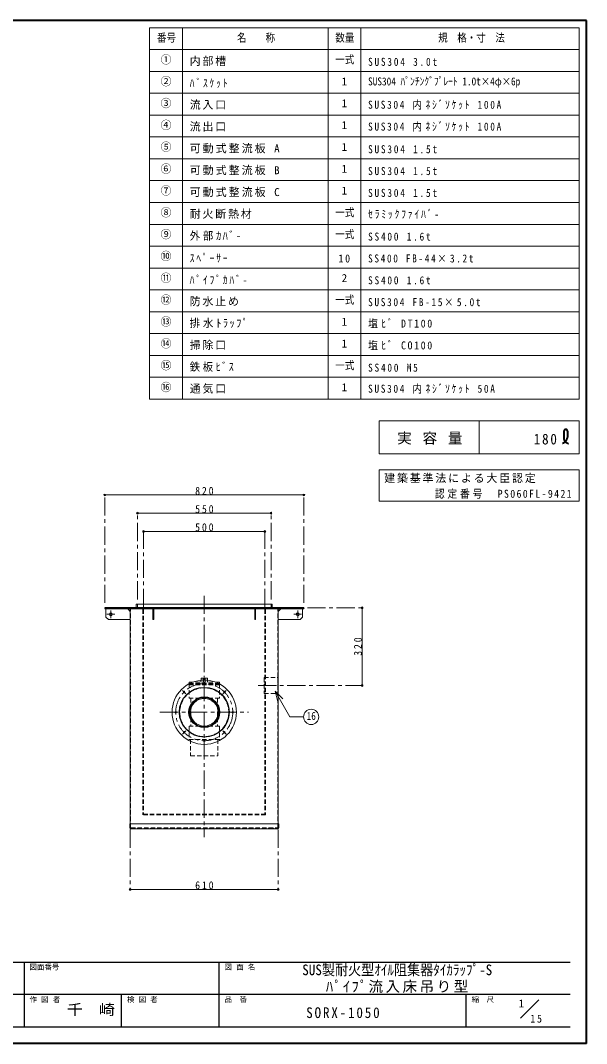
# Model space of a CAD drawing. Units: millimetres at full size, sheet at 1:15. Extents: x -3171 to 2904, y -2098 to 2117.
# Drawn here: x 572 to 2904, y -2098 to 2117 of the extents above; entities that cross this region are included whole.
import ezdxf
from ezdxf.enums import TextEntityAlignment as Align

# ---------------------------------------------------------------- set-up
doc = ezdxf.new("R2010")
doc.units = ezdxf.units.MM
doc.header["$LTSCALE"] = 15
doc.header["$PDMODE"] = 32
doc.header["$PDSIZE"] = 7.5
doc.linetypes.add('CHAIN1', pattern=[8, 5, -1, 1, -1])
doc.linetypes.add('DASHED1', pattern=[1.8, 1.2, -0.6])
doc.layers.add('0-0_ﾚｲﾔ1', color=4, linetype='Continuous', lineweight=9)
doc.styles.add('ＭＳ ゴシック', font='')
doc.styles.get('ＭＳ ゴシック').set_extended_font_data('MS Gothic')

msp = doc.modelspace()

# ---------------------------------------------------------------- linework, layer by layer
at = {"layer": '0-0_ﾚｲﾔ1', "color": 1, "lineweight": 40}
for p, q in [((2904.12, 2117.05), (-3170.88, 2117.05)), ((2904.12, -2097.95), (2904.12, 2117.05)), ((2904.12, -2097.95), (-3170.88, -2097.95))]:
    msp.add_line(p, q, dxfattribs=at)
at = {"layer": '0-0_ﾚｲﾔ1', "color": 3, "lineweight": 18}
for p, q in [((2874.12, 2087.05), (1104.12, 2087.05)), ((1239.12, 557.05), (1239.12, 2087.05)), ((1839.12, 557.05), (1839.12, 2087.05)), ((1974.12, 557.05), (1974.12, 2087.05)), ((2874.12, 557.05), (2874.12, 2087.05)), ((2874.12, 1997.05), (1104.12, 1997.05)), ((2874.12, 1907.05), (1104.12, 1907.05)), ((2874.12, 1817.05), (1104.12, 1817.05)), ((2874.12, 1727.05), (1104.12, 1727.05)), ((2874.12, 1637.05), (1104.12, 1637.05)), ((2874.12, 1547.05), (1104.12, 1547.05)), ((2874.12, 1457.05), (1104.12, 1457.05)), ((2874.12, 1367.05), (1104.12, 1367.05)), ((2874.12, 1277.05), (1104.12, 1277.05)), ((2874.12, 1187.05), (1104.12, 1187.05)), ((2874.12, 1097.05), (1104.12, 1097.05)), ((2874.12, 1007.05), (1104.12, 1007.05)), ((2874.12, 917.05), (1104.12, 917.05)), ((2874.12, 827.05), (1104.12, 827.05)), ((2874.12, 737.05), (1104.12, 737.05)), ((2874.12, 647.05), (1104.12, 647.05)), ((2049.12, 467.05), (2874.12, 467.05)), ((2049.12, 332.05), (2049.12, 467.05)), ((2461.62, 467.05), (2461.62, 332.05)), ((2874.12, 332.05), (2874.12, 467.05)), ((2049.12, 332.05), (2874.12, 332.05)), ((2049.12, 265.62), (2874.12, 265.62)), ((2049.12, 137.05), (2049.12, 265.62)), ((2874.12, 137.05), (2874.12, 265.62)), ((2049.12, 137.05), (2874.12, 137.05))]:
    msp.add_line(p, q, dxfattribs=at)
at = {"layer": '0-0_ﾚｲﾔ1', "linetype": 'CHAIN1'}
for p, q in [((919.12, -282.95), (919.12, 162.05)), ((1739.12, -282.95), (1739.12, 162.05)), ((1054.12, -267.95), (1054.12, 87.05)), ((1604.12, -267.95), (1604.12, 87.05)), ((1079.12, -299.45), (1079.12, 12.05)), ((1579.12, -299.45), (1579.12, 12.05)), ((1329.12, -252.95), (1329.12, -1247.95)), ((960.12, -329.55), (928.12, -329.55)), ((944.12, -345.55), (944.12, -313.55)), ((1730.12, -329.55), (1698.12, -329.55)), ((1714.12, -345.55), (1714.12, -313.55)), ((1754.12, -302.95), (1979.12, -302.95)), ((1551.12, -622.95), (1979.12, -622.95)), ((1238.96, -642.8), (1253.1, -656.94)), ((1405.13, -656.94), (1419.27, -642.8)), ((1146.62, -732.95), (1511.62, -732.95)), ((1238.96, -823.11), (1253.1, -808.97)), ((1405.13, -808.97), (1419.27, -823.11)), ((1024.12, -1216.35), (1024.12, -1462.95)), ((1634.12, -1216.35), (1634.12, -1462.95))]:
    msp.add_line(p, q, dxfattribs=at)
at = {"layer": '0-0_ﾚｲﾔ1'}
for p, q in [((919.12, 162.05), (1739.12, 162.05)), ((1054.12, 87.05), (1604.12, 87.05)), ((1079.12, 12.05), (1579.12, 12.05)), ((924.12, -307.55), (924.12, -341.55)), ((1014.12, -307.55), (1024.12, -317.55)), ((1634.12, -317.55), (1644.12, -307.55)), ((1734.12, -307.55), (1734.12, -341.55)), ((1979.12, -302.95), (1979.12, -622.95)), ((924.12, -341.55), (934.12, -351.55)), ((934.12, -351.55), (1024.12, -351.55)), ((1024.12, -1462.95), (1634.12, -1462.95))]:
    msp.add_line(p, q, dxfattribs=at)
at = {"layer": '0-0_ﾚｲﾔ1', "color": 7, "lineweight": 18}
for p, q in [((1049.12, -287.95), (1049.12, -302.95)), ((1609.12, -287.95), (1049.12, -287.95)), ((1609.12, -287.95), (1609.12, -302.95)), ((924.12, -305.95), (924.12, -307.55)), ((924.12, -307.55), (1734.12, -307.55)), ((1024.12, -309.15), (1024.12, -1192.95)), ((1117.52, -307.55), (1117.52, -351.55)), ((1120.72, -307.55), (1120.72, -351.55)), ((1537.52, -307.55), (1537.52, -351.55)), ((1540.72, -307.55), (1540.72, -351.55)), ((1634.12, -309.15), (1634.12, -1192.95)), ((1734.12, -305.95), (1734.12, -307.55)), ((1117.52, -351.55), (1120.72, -351.55)), ((1540.72, -351.55), (1537.52, -351.55)), ((1620.91, -646.43), (1652.73, -678.25)), ((1620.91, -646.43), (1632.55, -689.9)), ((1620.91, -646.43), (1681.95, -752.16)), ((1738.08, -752.16), (1681.95, -752.16)), ((1635.72, -1192.95), (1022.52, -1192.95)), ((1022.52, -1209.75), (1022.52, -1192.95)), ((1025.72, -1212.95), (1632.52, -1212.95)), ((1635.72, -1209.75), (1635.72, -1192.95)), ((2632.28, -1993.72), (2708.05, -1917.95))]:
    msp.add_line(p, q, dxfattribs=at)
at = {"layer": '0-0_ﾚｲﾔ1', "linetype": 'DASHED1'}
for p, q in [((1054.12, -287.95), (1054.12, -302.95)), ((1604.12, -287.95), (1604.12, -302.95)), ((1025.72, -1208.15), (1025.72, -309.15)), ((1076.12, -308.95), (1076.12, -1155.95)), ((1079.12, -308.95), (1079.12, -1152.95)), ((1579.12, -308.95), (1579.12, -1152.95)), ((1582.12, -308.95), (1582.12, -1155.95)), ((1632.52, -1208.15), (1632.52, -309.15)), ((1576.12, -590.45), (1576.12, -655.45)), ((1576.12, -655.45), (1632.12, -655.45)), ((1582.12, -1152.95), (1076.12, -1152.95)), ((1582.12, -1155.95), (1076.12, -1155.95)), ((1024.12, -1209.75), (1024.12, -1192.95)), ((1025.72, -1211.35), (1632.52, -1211.35)), ((1027.32, -1209.75), (1630.92, -1209.75)), ((1044.12, -1209.75), (1044.12, -1211.35)), ((1614.12, -1209.75), (1614.12, -1211.35)), ((1634.12, -1209.75), (1634.12, -1192.95))]:
    msp.add_line(p, q, dxfattribs=at)
at = {"layer": '0-0_ﾚｲﾔ1', "color": 5, "lineweight": 25}
for p, q in [((919.12, -302.95), (919.12, -305.95)), ((1739.12, -302.95), (919.12, -302.95)), ((919.12, -305.95), (1739.12, -305.95)), ((1739.12, -302.95), (1739.12, -305.95))]:
    msp.add_line(p, q, dxfattribs=at)
at = {"layer": '0-0_ﾚｲﾔ1', "color": 7, "linetype": 'DASHED1', "lineweight": 18}
for p, q in [((1266.62, -608.95), (1266.62, -614.45)), ((1391.62, -608.95), (1266.62, -608.95)), ((1266.62, -614.45), (1391.62, -614.45)), ((1266.62, -615.45), (1266.62, -675.45)), ((1266.62, -620.45), (1391.62, -620.45)), ((1315.62, -608.95), (1316.12, -592.95)), ((1325.12, -592.95), (1316.12, -592.95)), ((1325.12, -592.95), (1325.62, -608.95)), ((1333.12, -592.95), (1332.62, -608.95)), ((1333.12, -592.95), (1342.12, -592.95)), ((1342.62, -608.95), (1342.12, -592.95)), ((1391.62, -614.45), (1391.62, -608.95)), ((1274.12, -675.45), (1274.12, -790.45)), ((1384.12, -675.45), (1384.12, -790.45)), ((1266.62, -790.45), (1266.62, -845.45)), ((1391.62, -790.45), (1266.62, -790.45)), ((1391.62, -790.45), (1391.62, -845.45)), ((1266.62, -845.45), (1391.62, -845.45)), ((1272.62, -845.45), (1272.62, -912.95)), ((1385.62, -845.45), (1385.62, -912.95)), ((1272.62, -912.95), (1385.62, -912.95))]:
    msp.add_line(p, q, dxfattribs=at)
at = {"layer": '0-0_ﾚｲﾔ1', "color": 6, "lineweight": 25}
for p, q in [((-3103.38, -1762.6), (2836.62, -1762.6)), ((586.62, -1762.6), (586.62, -2030.45)), ((1390.19, -2030.45), (1390.19, -1762.6)), ((2836.62, -1896.53), (-216.95, -1896.53)), ((988.4, -2030.45), (988.4, -1896.53)), ((2408.05, -2030.45), (2408.05, -1896.53)), ((2836.62, -2030.45), (-3103.38, -2030.45))]:
    msp.add_line(p, q, dxfattribs=at)
at = {"layer": '0-0_ﾚｲﾔ1', "color": 3, "lineweight": 18}
msp.add_lwpolyline([(2874.12, 557.05), (1104.12, 557.05), (1104.12, 2087.05)], dxfattribs=at)
at = {"layer": '0-0_ﾚｲﾔ1', "color": 1, "lineweight": 40}
for points in [[(2804.72, 375.03), (2805.94, 375.46), (2808.02, 376.23), (2810.05, 377.05), (2812.01, 377.96), (2813.87, 378.98), (2815.61, 380.17), (2816.54, 380.94), (2817.32, 381.68), (2818.55, 383.06), (2819.68, 384.56), (2820.7, 386.17), (2821.64, 387.85), (2822.51, 389.59), (2822.99, 390.61), (2823.46, 391.66), (2824.22, 393.49), (2824.92, 395.32), (2825.54, 397.16), (2826.08, 399), (2826.53, 400.84), (2826.75, 401.9), (2826.96, 403.09), (2827.21, 405.16), (2827.36, 407.25), (2827.43, 409.39), (2827.41, 411.61), (2827.35, 413.93), (2827.29, 415.33), (2827.19, 417.25), (2826.91, 420.65), (2826.4, 423.96), (2825.53, 426.99), (2824.19, 429.51), (2822.27, 431.34), (2820.84, 431.99), (2820.31, 432.13), (2819.35, 432.28), (2818.35, 432.32), (2817.34, 432.23)], [(2817.34, 432.23), (2816.36, 432.03), (2815.43, 431.7), (2814.93, 431.45), (2814.19, 430.96), (2813.11, 429.88), (2812.25, 428.57), (2811.59, 427.08), (2811.11, 425.47), (2810.77, 423.82), (2810.63, 422.85), (2810.5, 421.58), (2810.39, 419.43), (2810.39, 417.33), (2810.46, 415.27), (2810.55, 413.21), (2810.62, 411.16), (2810.63, 409.96), (2810.59, 408.14), (2810.43, 404.96), (2810.23, 401.77), (2810.14, 398.58), (2810.25, 395.43), (2810.71, 392.35), (2811.17, 390.61), (2811.46, 389.78), (2812.04, 388.37), (2812.74, 387), (2813.54, 385.68), (2814.43, 384.42), (2815.4, 383.22), (2816, 382.55), (2816.46, 382.08), (2817.27, 381.3), (2818.12, 380.57), (2818.99, 379.87), (2819.9, 379.21), (2820.83, 378.59), (2821.38, 378.25), (2822.1, 377.83)], [(2822.1, 377.83), (2823.37, 377.15), (2824.67, 376.52), (2825.98, 375.93), (2827.32, 375.36), (2828.66, 374.81), (2829.44, 374.49)]]:
    msp.add_lwpolyline(points, dxfattribs=at)
at = {"layer": '0-0_ﾚｲﾔ1'}
msp.add_lwpolyline([(1734.12, -341.55), (1724.12, -351.55), (1634.12, -351.55)], dxfattribs=at)
at = {"layer": '0-0_ﾚｲﾔ1', "color": 7, "linetype": 'DASHED1', "lineweight": 18}
msp.add_lwpolyline([(1266.62, -615.45), (1391.62, -615.45), (1391.62, -675.45), (1266.62, -675.45)], dxfattribs=at)
at = {"layer": '0-0_ﾚｲﾔ1', "linetype": 'DASHED1'}
msp.add_lwpolyline([(1576.12, -590.45), (1632.12, -590.45), (1632.12, -655.45)], dxfattribs=at)
at = {"layer": '0-0_ﾚｲﾔ1'}
for centre, radius in [((944.12, -329.55), 6), ((1714.12, -329.55), 6), ((1329.12, -732.95), 60.5), ((1329.12, -732.95), 57)]:
    msp.add_circle(centre, radius, dxfattribs=at)
at = {"layer": '0-0_ﾚｲﾔ1', "color": 7, "lineweight": 18}
for centre, radius in [((1329.12, -732.95), 132.5), ((1329.12, -615.45), 3), ((1246.03, -649.87), 3), ((1412.2, -649.87), 3), ((1211.62, -732.95), 3), ((1446.62, -732.95), 3), ((1769.58, -752.16), 31.5), ((1246.03, -816.04), 3), ((1412.2, -816.04), 3), ((1329.12, -850.45), 3)]:
    msp.add_circle(centre, radius, dxfattribs=at)
at = {"layer": '0-0_ﾚｲﾔ1', "linetype": 'CHAIN1'}
msp.add_circle((1329.12, -732.95), 117.5, dxfattribs=at)
at = {"layer": '0-0_ﾚｲﾔ1', "color": 5, "lineweight": 25}
for radius in [102.5, 63]:
    msp.add_circle((1329.12, -732.95), radius, dxfattribs=at)
at = {"layer": '0-0_ﾚｲﾔ1', "color": 7, "linetype": 'DASHED1', "lineweight": 18}
msp.add_circle((1329.12, -732.95), 100.9, dxfattribs=at)
at = {"layer": '0-0_ﾚｲﾔ1', "linetype": 'DASHED1'}
for centre, radius, start, end in [((1022.52, -309.15), 3.2, 0, 90), ((1073.12, -308.95), 6, 0, 90), ((1073.12, -308.95), 3, 0, 90), ((1585.12, -308.95), 6, 90, 180), ((1585.12, -308.95), 3, 90, 180), ((1635.72, -309.15), 3.2, 90, 180), ((1027.32, -1208.15), 3.2, 180, 270), ((1025.72, -1209.75), 1.6, 180, 270), ((1027.32, -1208.15), 1.6, 180, 270), ((1630.92, -1208.15), 1.6, 270, 0), ((1630.92, -1208.15), 3.2, 270, 0), ((1632.52, -1209.75), 1.6, 270, 0)]:
    msp.add_arc(centre, radius, start, end, dxfattribs=at)
at = {"layer": '0-0_ﾚｲﾔ1', "color": 7, "lineweight": 18}
for centre, radius, start, end in [((1022.52, -309.15), 1.6, 0, 90), ((1635.72, -309.15), 1.6, 90, 180), ((1025.72, -1209.75), 3.2, 180, 270), ((1632.52, -1209.75), 3.2, 270, 0)]:
    msp.add_arc(centre, radius, start, end, dxfattribs=at)
at = {"layer": '0-0_ﾚｲﾔ1'}
for p in [(919.12, 162.05), (1739.12, 162.05), (1054.12, 87.05), (1604.12, 87.05), (1079.12, 12.05), (1579.12, 12.05), (1979.12, -302.95), (1979.12, -622.95), (1024.12, -1462.95), (1634.12, -1462.95)]:
    msp.add_point(p, dxfattribs=at)

# ---------------------------------------------------------------- texts
at = {"layer": '0-0_ﾚｲﾔ1', "color": 7, "style": 'ＭＳ ゴシック'}
for s, height, width, p in [('番号', 32.99, 0.85, (1134.12, 2019.55)), ('名\u3000\u3000称', 32.99, 0.85, (1464.12, 2019.55)), ('数量', 32.99, 0.85, (1869.12, 2019.55)), ('規\u3000格・寸\u3000法', 32.99, 0.85, (2292.87, 2019.55)), ('一式', 32.99, 0.85, (1869.12, 1929.55)), ('SUS304 ﾊﾟﾝﾁﾝｸﾞﾌﾟﾚｰﾄ 1.0t×4φ×6p', 32.99, 0.85, (2004.12, 1839.55)), ('一式', 32.99, 0.85, (1869.12, 1299.55)), ('一式', 32.99, 0.85, (1869.12, 1209.55)), ('一式', 32.99, 0.85, (1869.12, 939.55)), ('一式', 32.99, 0.85, (1869.12, 669.55)), ('16', 32.99, 0.85, (1750.83, -774.66)), ('SUS製耐火型ｵｲﾙ阻集器ﾀｲｶﾗｯﾌﾟ-S', 43.99, 0.9, (1732.78, -1829.56)), ('千\u3000崎', 43.99, 1.1, (763.4, -1993.49))]:
    msp.add_text(s, height=height, dxfattribs=dict(at, width=width)).set_placement(p, align=Align.BOTTOM_LEFT)
for s, height, p in [('①', 32.99, (1149.12, 1929.55)), ('②', 32.99, (1149.12, 1839.55)), ('1', 32.99, (1895.37, 1839.55)), ('③', 32.99, (1149.12, 1749.55)), ('1', 32.99, (1895.37, 1749.55)), ('④', 32.99, (1149.12, 1659.55)), ('1', 32.99, (1895.37, 1659.55)), ('⑤', 32.99, (1149.12, 1569.55)), ('1', 32.99, (1895.37, 1569.55)), ('⑥', 32.99, (1149.12, 1479.55)), ('1', 32.99, (1895.37, 1479.55)), ('⑦', 32.99, (1149.12, 1389.55)), ('1', 32.99, (1895.37, 1389.55)), ('⑧', 32.99, (1149.12, 1299.55)), ('⑨', 32.99, (1149.12, 1209.55)), ('⑩', 32.99, (1149.12, 1119.55)), ('⑪', 32.99, (1149.12, 1029.55)), ('2', 32.99, (1895.37, 1029.55)), ('⑫', 32.99, (1149.12, 939.55)), ('⑬', 32.99, (1149.12, 849.55)), ('1', 32.99, (1895.37, 849.55)), ('⑭', 32.99, (1149.12, 759.55)), ('1', 32.99, (1895.37, 759.55)), ('⑮', 32.99, (1149.12, 669.55)), ('⑯', 32.99, (1149.12, 579.55)), ('1', 32.99, (1895.37, 579.55)), ('図面番号', 21.99, (609.12, -1800.1)), ('図 面 名', 21.99, (1412.69, -1800.1)), ('作 図 者', 21.99, (609.12, -1934.03)), ('検 図 者', 21.99, (1010.9, -1934.03)), ('品\u3000番', 21.99, (1412.69, -1934.03)), ('縮\u3000尺', 21.99, (2430.55, -1934.03)), ('1', 32.99, (2624.66, -1959.24))]:
    msp.add_text(s, height=height, dxfattribs=at).set_placement(p, align=Align.BOTTOM_LEFT)
at = {"layer": '0-0_ﾚｲﾔ1', "color": 7, "attachment_point": 7, "style": 'ＭＳ ゴシック'}
for s, insert, char_height in [('\\T1.17;内部槽', (1269.12, 1929.55), 32.99), ('\\T1.39;\\W0.85;SUS304\\~3.0t', (2004.12, 1929.55), 32.99), ('\\T1.39;\\W0.85;ﾊﾞｽｹｯﾄ', (1269.12, 1839.55), 32.99), ('\\T1.17;流入口', (1269.12, 1749.55), 32.99), ('\\T1.37;\\W0.85;SUS304\\~内ﾈｼﾞｿｹｯﾄ\\~100A', (2004.12, 1749.55), 32.99), ('\\T1.17;流出口', (1269.12, 1659.55), 32.99), ('\\T1.37;\\W0.85;SUS304\\~内ﾈｼﾞｿｹｯﾄ\\~100A', (2004.12, 1659.55), 32.99), ('\\T1.19;可動式整流板\\~A', (1269.12, 1569.55), 32.99), ('\\T1.39;\\W0.85;SUS304\\~1.5t', (2004.12, 1569.55), 32.99), ('\\T1.19;可動式整流板\\~B', (1269.12, 1479.55), 32.99), ('\\T1.39;\\W0.85;SUS304\\~1.5t', (2004.12, 1479.55), 32.99), ('\\T1.19;可動式整流板\\~C', (1269.12, 1389.55), 32.99), ('\\T1.39;\\W0.85;SUS304\\~1.5t', (2004.12, 1389.55), 32.99), ('\\T1.17;耐火断熱材', (1269.12, 1299.55), 32.99), ('\\T1.39;\\W0.85;ｾﾗﾐｯｸﾌｧｲﾊﾞ-', (2004.12, 1299.55), 32.99), ('\\T1.27;\\W0.95;外部ｶﾊﾞ-', (1269.12, 1209.55), 32.99), ('\\T1.39;\\W0.85;SS400\\~1.6t', (2004.12, 1209.55), 32.99), ('\\T1.39;\\W0.85;ｽﾍﾟｰｻｰ', (1269.12, 1119.55), 32.99), ('\\T1.36;\\W0.9;10', (1882.24, 1119.55), 32.99), ('\\T1.36;\\W0.85;SS400\\~FB-44×3.2t', (2004.12, 1119.55), 32.99), ('\\T1.39;\\W0.85;ﾊﾟｲﾌﾟｶﾊﾞ-', (1269.12, 1029.55), 32.99), ('\\T1.39;\\W0.85;SS400\\~1.6t', (2004.12, 1029.55), 32.99), ('\\T1.17;防水止め', (1269.12, 939.55), 32.99), ('\\T1.37;\\W0.85;SUS304\\~FB-15×5.0t', (2004.12, 939.55), 32.99), ('\\T1.28;\\W0.95;排水ﾄﾗｯﾌﾟ', (1269.12, 849.55), 32.99), ('\\T1.34;\\W0.9;塩ﾋﾞ\\~DT100', (2004.12, 849.55), 32.99), ('\\T1.17;掃除口', (1269.12, 759.55), 32.99), ('\\T1.34;\\W0.9;塩ﾋﾞ\\~CO100', (2004.12, 759.55), 32.99), ('\\T1.25;\\W0.95;鉄板ﾋﾞｽ', (1269.12, 669.55), 32.99), ('\\T1.39;\\W0.85;SS400\\~M5', (2004.12, 669.55), 32.99), ('\\T1.17;通気口', (1269.12, 579.55), 32.99), ('\\T1.37;\\W0.85;SUS304\\~内ﾈｼﾞｿｹｯﾄ\\~50A', (2004.12, 579.55), 32.99), ('\\T1.16;実\\~容\\~量', (2124.12, 369.55), 43.99), ('\\T1.27;\\W0.9;180', (2686.62, 369.55), 43.99), ('\\T1.17;建築基準法による大臣認定', (2070.55, 210.97), 32.99), ('\\T1.38;\\W0.9;820', (1291.62, 162.05), 32.99), ('\\T1.28;\\W0.9;認定番号\u3000PS060FL-9421', (2278.94, 146.69), 32.99), ('\\T1.38;\\W0.9;550', (1291.62, 87.05), 32.99), ('\\T1.38;\\W0.9;500', (1291.62, 12.05), 32.99), ('\\T1.38;\\W0.9;610', (1291.62, -1462.95), 32.99), ('\\T1.17;ﾊﾟｲﾌﾟ流入床吊り型', (1830.28, -1889.56), 43.99), ('\\T1.28;\\W0.9;SORX-1050', (1749.12, -1993.49), 43.99), ('\\T1.36;\\W0.9;15', (2672.62, -2012.31), 32.99)]:
    msp.add_mtext(s, dxfattribs=dict(at, insert=insert, char_height=char_height))
at = {"layer": '0-0_ﾚｲﾔ1', "color": 7, "insert": (1979.12, -500.45), "char_height": 32.99, "attachment_point": 7, "rotation": 90, "style": 'ＭＳ ゴシック'}
msp.add_mtext('\\T1.38;\\W0.9;320', dxfattribs=at)

doc.saveas('drawing.dxf')
